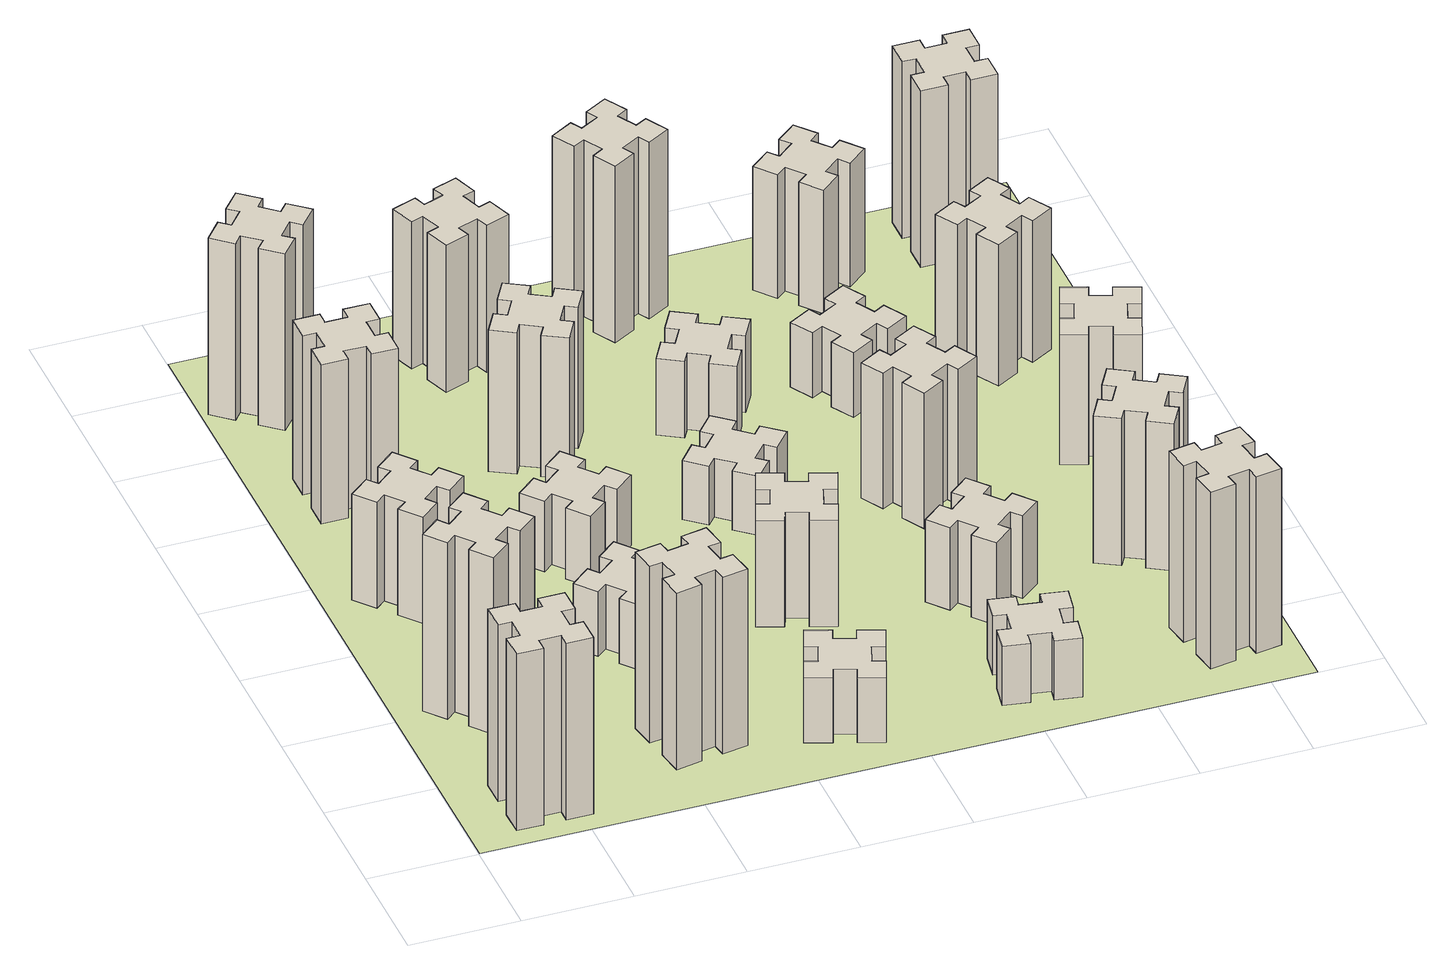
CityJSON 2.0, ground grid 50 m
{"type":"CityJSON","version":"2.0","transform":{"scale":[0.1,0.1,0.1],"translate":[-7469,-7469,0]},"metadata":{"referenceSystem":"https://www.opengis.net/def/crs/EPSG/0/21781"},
"CityObjects":{
"building1":{"type":"Building","attributes":{"class":"1000","function":"1000","usage":"1000","yearOfConstruction":2016,"roofType":"1000","measuredHeight":90,"storeysAboveGround":30,"storeysBelowGround":0},"geometry":[{"type":"Solid","lod":"1","boundaries":[[[[0,1,2,3,4,5,6,7,8,9,10,11,12,13,14,15,16,17,18,19]],[[17,16,20,21]],[[16,15,22,20]],[[15,14,23,22]],[[14,13,24,23]],[[13,12,25,24]],[[12,11,26,25]],[[11,10,27,26]],[[10,9,28,27]],[[9,8,29,28]],[[8,7,30,29]],[[7,6,31,30]],[[6,5,32,31]],[[5,4,33,32]],[[4,3,34,33]],[[3,2,35,34]],[[2,1,36,35]],[[1,0,37,36]],[[0,19,38,37]],[[19,18,39,38]],[[18,17,21,39]],[[24,25,26,27,28,29,30,31,32,33,34,35,36,37,38,39,21,20,22,23]]]]}]},
"building2":{"type":"Building","attributes":{"class":"1000","function":"1000","usage":"1000","yearOfConstruction":2016,"roofType":"1000","measuredHeight":90,"storeysAboveGround":30,"storeysBelowGround":0},"geometry":[{"type":"Solid","lod":"1","boundaries":[[[[40,41,42,43,44,45,46,47,48,49,50,51,52,53,54,55,56,57,58,59]],[[57,56,60,61]],[[56,55,62,60]],[[55,54,63,62]],[[54,53,64,63]],[[53,52,65,64]],[[52,51,66,65]],[[51,50,67,66]],[[50,49,68,67]],[[49,48,69,68]],[[48,47,70,69]],[[47,46,71,70]],[[46,45,72,71]],[[45,44,73,72]],[[44,43,74,73]],[[43,42,75,74]],[[42,41,76,75]],[[41,40,77,76]],[[40,59,78,77]],[[59,58,79,78]],[[58,57,61,79]],[[64,65,66,67,68,69,70,71,72,73,74,75,76,77,78,79,61,60,62,63]]]]}]},
"building3":{"type":"Building","attributes":{"class":"1000","function":"1000","usage":"1000","yearOfConstruction":2016,"roofType":"1000","measuredHeight":54,"storeysAboveGround":30,"storeysBelowGround":0},"geometry":[{"type":"Solid","lod":"1","boundaries":[[[[80,81,82,83,84,85,86,87,88,89,90,91,92,93,94,95,96,97,98,99]],[[97,96,100,101]],[[96,95,102,100]],[[95,94,103,102]],[[94,93,104,103]],[[93,92,105,104]],[[92,91,106,105]],[[91,90,107,106]],[[90,89,108,107]],[[89,88,109,108]],[[88,87,110,109]],[[87,86,111,110]],[[86,85,112,111]],[[85,84,113,112]],[[84,83,114,113]],[[83,82,115,114]],[[82,81,116,115]],[[81,80,117,116]],[[80,99,118,117]],[[99,98,119,118]],[[98,97,101,119]],[[104,105,106,107,108,109,110,111,112,113,114,115,116,117,118,119,101,100,102,103]]]]}]},
"building4":{"type":"Building","attributes":{"class":"1000","function":"1000","usage":"1000","yearOfConstruction":2016,"roofType":"1000","measuredHeight":81,"storeysAboveGround":30,"storeysBelowGround":0},"geometry":[{"type":"Solid","lod":"1","boundaries":[[[[120,121,122,123,124,125,126,127,128,129,130,131,132,133,134,135,136,137,138,139]],[[137,136,140,141]],[[136,135,142,140]],[[135,134,143,142]],[[134,133,144,143]],[[133,132,145,144]],[[132,131,146,145]],[[131,130,147,146]],[[130,129,148,147]],[[129,128,149,148]],[[128,127,150,149]],[[127,126,151,150]],[[126,125,152,151]],[[125,124,153,152]],[[124,123,154,153]],[[123,122,155,154]],[[122,121,156,155]],[[121,120,157,156]],[[120,139,158,157]],[[139,138,159,158]],[[138,137,141,159]],[[144,145,146,147,148,149,150,151,152,153,154,155,156,157,158,159,141,140,142,143]]]]}]},
"building5":{"type":"Building","attributes":{"class":"1000","function":"1000","usage":"1000","yearOfConstruction":2016,"roofType":"1000","measuredHeight":90,"storeysAboveGround":30,"storeysBelowGround":0},"geometry":[{"type":"Solid","lod":"1","boundaries":[[[[160,161,162,163,164,165,166,167,168,169,170,171,172,173,174,175,176,177,178,179]],[[177,176,180,181]],[[176,175,182,180]],[[175,174,183,182]],[[174,173,184,183]],[[173,172,185,184]],[[172,171,186,185]],[[171,170,187,186]],[[170,169,188,187]],[[169,168,189,188]],[[168,167,190,189]],[[167,166,191,190]],[[166,165,192,191]],[[165,164,193,192]],[[164,163,194,193]],[[163,162,195,194]],[[162,161,196,195]],[[161,160,197,196]],[[160,179,198,197]],[[179,178,199,198]],[[178,177,181,199]],[[184,185,186,187,188,189,190,191,192,193,194,195,196,197,198,199,181,180,182,183]]]]}]},
"building6":{"type":"Building","attributes":{"class":"1000","function":"1000","usage":"1000","yearOfConstruction":2016,"roofType":"1000","measuredHeight":90,"storeysAboveGround":30,"storeysBelowGround":0},"geometry":[{"type":"Solid","lod":"1","boundaries":[[[[200,201,202,203,204,205,206,207,208,209,210,211,212,213,214,215,216,217,218,219]],[[217,216,220,221]],[[216,215,222,220]],[[215,214,223,222]],[[214,213,224,223]],[[213,212,225,224]],[[212,211,226,225]],[[211,210,227,226]],[[210,209,228,227]],[[209,208,229,228]],[[208,207,230,229]],[[207,206,231,230]],[[206,205,232,231]],[[205,204,233,232]],[[204,203,234,233]],[[203,202,235,234]],[[202,201,236,235]],[[201,200,237,236]],[[200,219,238,237]],[[219,218,239,238]],[[218,217,221,239]],[[224,225,226,227,228,229,230,231,232,233,234,235,236,237,238,239,221,220,222,223]]]]}]},
"building7":{"type":"Building","attributes":{"class":"1000","function":"1000","usage":"1000","yearOfConstruction":2016,"roofType":"1000","measuredHeight":33,"storeysAboveGround":30,"storeysBelowGround":0},"geometry":[{"type":"Solid","lod":"1","boundaries":[[[[240,241,242,243,244,245,246,247,248,249,250,251,252,253,254,255,256,257,258,259]],[[257,256,260,261]],[[256,255,262,260]],[[255,254,263,262]],[[254,253,264,263]],[[253,252,265,264]],[[252,251,266,265]],[[251,250,267,266]],[[250,249,268,267]],[[249,248,269,268]],[[248,247,270,269]],[[247,246,271,270]],[[246,245,272,271]],[[245,244,273,272]],[[244,243,274,273]],[[243,242,275,274]],[[242,241,276,275]],[[241,240,277,276]],[[240,259,278,277]],[[259,258,279,278]],[[258,257,261,279]],[[264,265,266,267,268,269,270,271,272,273,274,275,276,277,278,279,261,260,262,263]]]]}]},
"building8":{"type":"Building","attributes":{"class":"1000","function":"1000","usage":"1000","yearOfConstruction":2016,"roofType":"1000","measuredHeight":36,"storeysAboveGround":30,"storeysBelowGround":0},"geometry":[{"type":"Solid","lod":"1","boundaries":[[[[280,281,282,283,284,285,286,287,288,289,290,291,292,293,294,295,296,297,298,299]],[[297,296,300,301]],[[296,295,302,300]],[[295,294,303,302]],[[294,293,304,303]],[[293,292,305,304]],[[292,291,306,305]],[[291,290,307,306]],[[290,289,308,307]],[[289,288,309,308]],[[288,287,310,309]],[[287,286,311,310]],[[286,285,312,311]],[[285,284,313,312]],[[284,283,314,313]],[[283,282,315,314]],[[282,281,316,315]],[[281,280,317,316]],[[280,299,318,317]],[[299,298,319,318]],[[298,297,301,319]],[[304,305,306,307,308,309,310,311,312,313,314,315,316,317,318,319,301,300,302,303]]]]}]},
"building9":{"type":"Building","attributes":{"class":"1000","function":"1000","usage":"1000","yearOfConstruction":2016,"roofType":"1000","measuredHeight":33,"storeysAboveGround":30,"storeysBelowGround":0},"geometry":[{"type":"Solid","lod":"1","boundaries":[[[[320,321,322,323,324,325,326,327,328,329,330,331,332,333,334,335,336,337,338,339]],[[337,336,340,341]],[[336,335,342,340]],[[335,334,343,342]],[[334,333,344,343]],[[333,332,345,344]],[[332,331,346,345]],[[331,330,347,346]],[[330,329,348,347]],[[329,328,349,348]],[[328,327,350,349]],[[327,326,351,350]],[[326,325,352,351]],[[325,324,353,352]],[[324,323,354,353]],[[323,322,355,354]],[[322,321,356,355]],[[321,320,357,356]],[[320,339,358,357]],[[339,338,359,358]],[[338,337,341,359]],[[344,345,346,347,348,349,350,351,352,353,354,355,356,357,358,359,341,340,342,343]]]]}]},
"building10":{"type":"Building","attributes":{"class":"1000","function":"1000","usage":"1000","yearOfConstruction":2016,"roofType":"1000","measuredHeight":72,"storeysAboveGround":30,"storeysBelowGround":0},"geometry":[{"type":"Solid","lod":"1","boundaries":[[[[360,361,362,363,364,365,366,367,368,369,370,371,372,373,374,375,376,377,378,379]],[[377,376,380,381]],[[376,375,382,380]],[[375,374,383,382]],[[374,373,384,383]],[[373,372,385,384]],[[372,371,386,385]],[[371,370,387,386]],[[370,369,388,387]],[[369,368,389,388]],[[368,367,390,389]],[[367,366,391,390]],[[366,365,392,391]],[[365,364,393,392]],[[364,363,394,393]],[[363,362,395,394]],[[362,361,396,395]],[[361,360,397,396]],[[360,379,398,397]],[[379,378,399,398]],[[378,377,381,399]],[[384,385,386,387,388,389,390,391,392,393,394,395,396,397,398,399,381,380,382,383]]]]}]},
"building11":{"type":"Building","attributes":{"class":"1000","function":"1000","usage":"1000","yearOfConstruction":2016,"roofType":"1000","measuredHeight":75,"storeysAboveGround":30,"storeysBelowGround":0},"geometry":[{"type":"Solid","lod":"1","boundaries":[[[[400,401,402,403,404,405,406,407,408,409,410,411,412,413,414,415,416,417,418,419]],[[417,416,420,421]],[[416,415,422,420]],[[415,414,423,422]],[[414,413,424,423]],[[413,412,425,424]],[[412,411,426,425]],[[411,410,427,426]],[[410,409,428,427]],[[409,408,429,428]],[[408,407,430,429]],[[407,406,431,430]],[[406,405,432,431]],[[405,404,433,432]],[[404,403,434,433]],[[403,402,435,434]],[[402,401,436,435]],[[401,400,437,436]],[[400,419,438,437]],[[419,418,439,438]],[[418,417,421,439]],[[424,425,426,427,428,429,430,431,432,433,434,435,436,437,438,439,421,420,422,423]]]]}]},
"building12":{"type":"Building","attributes":{"class":"1000","function":"1000","usage":"1000","yearOfConstruction":2016,"roofType":"1000","measuredHeight":54,"storeysAboveGround":30,"storeysBelowGround":0},"geometry":[{"type":"Solid","lod":"1","boundaries":[[[[440,441,442,443,444,445,446,447,448,449,450,451,452,453,454,455,456,457,458,459]],[[457,456,460,461]],[[456,455,462,460]],[[455,454,463,462]],[[454,453,464,463]],[[453,452,465,464]],[[452,451,466,465]],[[451,450,467,466]],[[450,449,468,467]],[[449,448,469,468]],[[448,447,470,469]],[[447,446,471,470]],[[446,445,472,471]],[[445,444,473,472]],[[444,443,474,473]],[[443,442,475,474]],[[442,441,476,475]],[[441,440,477,476]],[[440,459,478,477]],[[459,458,479,478]],[[458,457,461,479]],[[464,465,466,467,468,469,470,471,472,473,474,475,476,477,478,479,461,460,462,463]]]]}]},
"building13":{"type":"Building","attributes":{"class":"1000","function":"1000","usage":"1000","yearOfConstruction":2016,"roofType":"1000","measuredHeight":30,"storeysAboveGround":30,"storeysBelowGround":0},"geometry":[{"type":"Solid","lod":"1","boundaries":[[[[480,481,482,483,484,485,486,487,488,489,490,491,492,493,494,495,496,497,498,499]],[[497,496,500,501]],[[496,495,502,500]],[[495,494,503,502]],[[494,493,504,503]],[[493,492,505,504]],[[492,491,506,505]],[[491,490,507,506]],[[490,489,508,507]],[[489,488,509,508]],[[488,487,510,509]],[[487,486,511,510]],[[486,485,512,511]],[[485,484,513,512]],[[484,483,514,513]],[[483,482,515,514]],[[482,481,516,515]],[[481,480,517,516]],[[480,499,518,517]],[[499,498,519,518]],[[498,497,501,519]],[[504,505,506,507,508,509,510,511,512,513,514,515,516,517,518,519,501,500,502,503]]]]}]},
"building14":{"type":"Building","attributes":{"class":"1000","function":"1000","usage":"1000","yearOfConstruction":2016,"roofType":"1000","measuredHeight":30,"storeysAboveGround":30,"storeysBelowGround":0},"geometry":[{"type":"Solid","lod":"1","boundaries":[[[[520,521,522,523,524,525,526,527,528,529,530,531,532,533,534,535,536,537,538,539]],[[537,536,540,541]],[[536,535,542,540]],[[535,534,543,542]],[[534,533,544,543]],[[533,532,545,544]],[[532,531,546,545]],[[531,530,547,546]],[[530,529,548,547]],[[529,528,549,548]],[[528,527,550,549]],[[527,526,551,550]],[[526,525,552,551]],[[525,524,553,552]],[[524,523,554,553]],[[523,522,555,554]],[[522,521,556,555]],[[521,520,557,556]],[[520,539,558,557]],[[539,538,559,558]],[[538,537,541,559]],[[544,545,546,547,548,549,550,551,552,553,554,555,556,557,558,559,541,540,542,543]]]]}]},
"building15":{"type":"Building","attributes":{"class":"1000","function":"1000","usage":"1000","yearOfConstruction":2016,"roofType":"1000","measuredHeight":39,"storeysAboveGround":30,"storeysBelowGround":0},"geometry":[{"type":"Solid","lod":"1","boundaries":[[[[560,561,562,563,564,565,566,567,568,569,570,571,572,573,574,575,576,577,578,579]],[[577,576,580,581]],[[576,575,582,580]],[[575,574,583,582]],[[574,573,584,583]],[[573,572,585,584]],[[572,571,586,585]],[[571,570,587,586]],[[570,569,588,587]],[[569,568,589,588]],[[568,567,590,589]],[[567,566,591,590]],[[566,565,592,591]],[[565,564,593,592]],[[564,563,594,593]],[[563,562,595,594]],[[562,561,596,595]],[[561,560,597,596]],[[560,579,598,597]],[[579,578,599,598]],[[578,577,581,599]],[[584,585,586,587,588,589,590,591,592,593,594,595,596,597,598,599,581,580,582,583]]]]}]},
"building16":{"type":"Building","attributes":{"class":"1000","function":"1000","usage":"1000","yearOfConstruction":2016,"roofType":"1000","measuredHeight":90,"storeysAboveGround":30,"storeysBelowGround":0},"geometry":[{"type":"Solid","lod":"1","boundaries":[[[[600,601,602,603,604,605,606,607,608,609,610,611,612,613,614,615,616,617,618,619]],[[617,616,620,621]],[[616,615,622,620]],[[615,614,623,622]],[[614,613,624,623]],[[613,612,625,624]],[[612,611,626,625]],[[611,610,627,626]],[[610,609,628,627]],[[609,608,629,628]],[[608,607,630,629]],[[607,606,631,630]],[[606,605,632,631]],[[605,604,633,632]],[[604,603,634,633]],[[603,602,635,634]],[[602,601,636,635]],[[601,600,637,636]],[[600,619,638,637]],[[619,618,639,638]],[[618,617,621,639]],[[624,625,626,627,628,629,630,631,632,633,634,635,636,637,638,639,621,620,622,623]]]]}]},
"building17":{"type":"Building","attributes":{"class":"1000","function":"1000","usage":"1000","yearOfConstruction":2016,"roofType":"1000","measuredHeight":42,"storeysAboveGround":30,"storeysBelowGround":0},"geometry":[{"type":"Solid","lod":"1","boundaries":[[[[640,641,642,643,644,645,646,647,648,649,650,651,652,653,654,655,656,657,658,659]],[[657,656,660,661]],[[656,655,662,660]],[[655,654,663,662]],[[654,653,664,663]],[[653,652,665,664]],[[652,651,666,665]],[[651,650,667,666]],[[650,649,668,667]],[[649,648,669,668]],[[648,647,670,669]],[[647,646,671,670]],[[646,645,672,671]],[[645,644,673,672]],[[644,643,674,673]],[[643,642,675,674]],[[642,641,676,675]],[[641,640,677,676]],[[640,659,678,677]],[[659,658,679,678]],[[658,657,661,679]],[[664,665,666,667,668,669,670,671,672,673,674,675,676,677,678,679,661,660,662,663]]]]}]},
"building18":{"type":"Building","attributes":{"class":"1000","function":"1000","usage":"1000","yearOfConstruction":2016,"roofType":"1000","measuredHeight":69,"storeysAboveGround":30,"storeysBelowGround":0},"geometry":[{"type":"Solid","lod":"1","boundaries":[[[[680,681,682,683,684,685,686,687,688,689,690,691,692,693,694,695,696,697,698,699]],[[697,696,700,701]],[[696,695,702,700]],[[695,694,703,702]],[[694,693,704,703]],[[693,692,705,704]],[[692,691,706,705]],[[691,690,707,706]],[[690,689,708,707]],[[689,688,709,708]],[[688,687,710,709]],[[687,686,711,710]],[[686,685,712,711]],[[685,684,713,712]],[[684,683,714,713]],[[683,682,715,714]],[[682,681,716,715]],[[681,680,717,716]],[[680,699,718,717]],[[699,698,719,718]],[[698,697,701,719]],[[704,705,706,707,708,709,710,711,712,713,714,715,716,717,718,719,701,700,702,703]]]]}]},
"building19":{"type":"Building","attributes":{"class":"1000","function":"1000","usage":"1000","yearOfConstruction":2016,"roofType":"1000","measuredHeight":33,"storeysAboveGround":30,"storeysBelowGround":0},"geometry":[{"type":"Solid","lod":"1","boundaries":[[[[720,721,722,723,724,725,726,727,728,729,730,731,732,733,734,735,736,737,738,739]],[[737,736,740,741]],[[736,735,742,740]],[[735,734,743,742]],[[734,733,744,743]],[[733,732,745,744]],[[732,731,746,745]],[[731,730,747,746]],[[730,729,748,747]],[[729,728,749,748]],[[728,727,750,749]],[[727,726,751,750]],[[726,725,752,751]],[[725,724,753,752]],[[724,723,754,753]],[[723,722,755,754]],[[722,721,756,755]],[[721,720,757,756]],[[720,739,758,757]],[[739,738,759,758]],[[738,737,741,759]],[[744,745,746,747,748,749,750,751,752,753,754,755,756,757,758,759,741,740,742,743]]]]}]},
"building20":{"type":"Building","attributes":{"class":"1000","function":"1000","usage":"1000","yearOfConstruction":2016,"roofType":"1000","measuredHeight":90,"storeysAboveGround":30,"storeysBelowGround":0},"geometry":[{"type":"Solid","lod":"1","boundaries":[[[[760,761,762,763,764,765,766,767,768,769,770,771,772,773,774,775,776,777,778,779]],[[777,776,780,781]],[[776,775,782,780]],[[775,774,783,782]],[[774,773,784,783]],[[773,772,785,784]],[[772,771,786,785]],[[771,770,787,786]],[[770,769,788,787]],[[769,768,789,788]],[[768,767,790,789]],[[767,766,791,790]],[[766,765,792,791]],[[765,764,793,792]],[[764,763,794,793]],[[763,762,795,794]],[[762,761,796,795]],[[761,760,797,796]],[[760,779,798,797]],[[779,778,799,798]],[[778,777,781,799]],[[784,785,786,787,788,789,790,791,792,793,794,795,796,797,798,799,781,780,782,783]]]]}]},
"building21":{"type":"Building","attributes":{"class":"1000","function":"1000","usage":"1000","yearOfConstruction":2016,"roofType":"1000","measuredHeight":75,"storeysAboveGround":30,"storeysBelowGround":0},"geometry":[{"type":"Solid","lod":"1","boundaries":[[[[800,801,802,803,804,805,806,807,808,809,810,811,812,813,814,815,816,817,818,819]],[[817,816,820,821]],[[816,815,822,820]],[[815,814,823,822]],[[814,813,824,823]],[[813,812,825,824]],[[812,811,826,825]],[[811,810,827,826]],[[810,809,828,827]],[[809,808,829,828]],[[808,807,830,829]],[[807,806,831,830]],[[806,805,832,831]],[[805,804,833,832]],[[804,803,834,833]],[[803,802,835,834]],[[802,801,836,835]],[[801,800,837,836]],[[800,819,838,837]],[[819,818,839,838]],[[818,817,821,839]],[[824,825,826,827,828,829,830,831,832,833,834,835,836,837,838,839,821,820,822,823]]]]}]},
"building22":{"type":"Building","attributes":{"class":"1000","function":"1000","usage":"1000","yearOfConstruction":2016,"roofType":"1000","measuredHeight":63,"storeysAboveGround":30,"storeysBelowGround":0},"geometry":[{"type":"Solid","lod":"1","boundaries":[[[[840,841,842,843,844,845,846,847,848,849,850,851,852,853,854,855,856,857,858,859]],[[857,856,860,861]],[[856,855,862,860]],[[855,854,863,862]],[[854,853,864,863]],[[853,852,865,864]],[[852,851,866,865]],[[851,850,867,866]],[[850,849,868,867]],[[849,848,869,868]],[[848,847,870,869]],[[847,846,871,870]],[[846,845,872,871]],[[845,844,873,872]],[[844,843,874,873]],[[843,842,875,874]],[[842,841,876,875]],[[841,840,877,876]],[[840,859,878,877]],[[859,858,879,878]],[[858,857,861,879]],[[864,865,866,867,868,869,870,871,872,873,874,875,876,877,878,879,861,860,862,863]]]]}]},
"building23":{"type":"Building","attributes":{"class":"1000","function":"1000","usage":"1000","yearOfConstruction":2016,"roofType":"1000","measuredHeight":66,"storeysAboveGround":30,"storeysBelowGround":0},"geometry":[{"type":"Solid","lod":"1","boundaries":[[[[880,881,882,883,884,885,886,887,888,889,890,891,892,893,894,895,896,897,898,899]],[[897,896,900,901]],[[896,895,902,900]],[[895,894,903,902]],[[894,893,904,903]],[[893,892,905,904]],[[892,891,906,905]],[[891,890,907,906]],[[890,889,908,907]],[[889,888,909,908]],[[888,887,910,909]],[[887,886,911,910]],[[886,885,912,911]],[[885,884,913,912]],[[884,883,914,913]],[[883,882,915,914]],[[882,881,916,915]],[[881,880,917,916]],[[880,899,918,917]],[[899,898,919,918]],[[898,897,901,919]],[[904,905,906,907,908,909,910,911,912,913,914,915,916,917,918,919,901,900,902,903]]]]}]},
"building24":{"type":"Building","attributes":{"class":"1000","function":"1000","usage":"1000","yearOfConstruction":2016,"roofType":"1000","measuredHeight":72,"storeysAboveGround":30,"storeysBelowGround":0},"geometry":[{"type":"Solid","lod":"1","boundaries":[[[[920,921,922,923,924,925,926,927,928,929,930,931,932,933,934,935,936,937,938,939]],[[937,936,940,941]],[[936,935,942,940]],[[935,934,943,942]],[[934,933,944,943]],[[933,932,945,944]],[[932,931,946,945]],[[931,930,947,946]],[[930,929,948,947]],[[929,928,949,948]],[[928,927,950,949]],[[927,926,951,950]],[[926,925,952,951]],[[925,924,953,952]],[[924,923,954,953]],[[923,922,955,954]],[[922,921,956,955]],[[921,920,957,956]],[[920,939,958,957]],[[939,938,959,958]],[[938,937,941,959]],[[944,945,946,947,948,949,950,951,952,953,954,955,956,957,958,959,941,940,942,943]]]]}]},
"building25":{"type":"Building","attributes":{"class":"1000","function":"1000","usage":"1000","yearOfConstruction":2016,"roofType":"1000","measuredHeight":90,"storeysAboveGround":30,"storeysBelowGround":0},"geometry":[{"type":"Solid","lod":"1","boundaries":[[[[960,961,962,963,964,965,966,967,968,969,970,971,972,973,974,975,976,977,978,979]],[[977,976,980,981]],[[976,975,982,980]],[[975,974,983,982]],[[974,973,984,983]],[[973,972,985,984]],[[972,971,986,985]],[[971,970,987,986]],[[970,969,988,987]],[[969,968,989,988]],[[968,967,990,989]],[[967,966,991,990]],[[966,965,992,991]],[[965,964,993,992]],[[964,963,994,993]],[[963,962,995,994]],[[962,961,996,995]],[[961,960,997,996]],[[960,979,998,997]],[[979,978,999,998]],[[978,977,981,999]],[[984,985,986,987,988,989,990,991,992,993,994,995,996,997,998,999,981,980,982,983]]]]}]},
"landuse1":{"type":"LandUse","attributes":{"name":"plot1","function":"1010"},"geometry":[{"type":"MultiSurface","lod":"1","boundaries":[[[1000,1001,1002,1003]]]}]}
},
"vertices":[
[265,325,0],[265,225,0],[205,225,0],[205,105,0],[325,105,0],[325,165,0],[425,165,0],[425,105,0],[545,105,0],[545,225,0],[485,225,0],[485,325,0],[545,325,0],[545,445,0],[425,445,0],[425,385,0],[325,385,0],[325,445,0],[205,445,0],[205,325,0],[325,385,900],[325,445,900],[425,385,900],[425,445,900],[545,445,900],[545,325,900],[485,325,900],[485,225,900],[545,225,900],[545,105,900],[425,105,900],[425,165,900],[325,165,900],[325,105,900],[205,105,900],[205,225,900],[265,225,900],[265,325,900],[205,325,900],[205,445,900],
[492,1048,0],[427,1124,0],[473,1163,0],[396,1255,0],[304,1178,0],[343,1132,0],[266,1067,0],[228,1113,0],[136,1036,0],[213,944,0],[259,983,0],[323,906,0],[277,868,0],[354,776,0],[446,853,0],[408,899,0],[484,963,0],[523,917,0],[615,994,0],[538,1086,0],[484,963,900],[523,917,900],[408,899,900],[446,853,900],[354,776,900],[277,868,900],[323,906,900],[259,983,900],[213,944,900],[136,1036,900],[228,1113,900],[266,1067,900],[343,1132,900],[304,1178,900],[396,1255,900],[473,1163,900],[427,1124,900],[492,1048,900],[538,1086,900],[615,994,900],
[492,1888,0],[427,1964,0],[473,2003,0],[396,2095,0],[304,2018,0],[343,1972,0],[266,1907,0],[228,1953,0],[136,1876,0],[213,1784,0],[259,1823,0],[323,1746,0],[277,1708,0],[354,1616,0],[446,1693,0],[408,1739,0],[484,1803,0],[523,1757,0],[615,1834,0],[538,1926,0],[484,1803,540],[523,1757,540],[408,1739,540],[446,1693,540],[354,1616,540],[277,1708,540],[323,1746,540],[259,1823,540],[213,1784,540],[136,1876,540],[228,1953,540],[266,1907,540],[343,1972,540],[304,2018,540],[396,2095,540],[473,2003,540],[427,1964,540],[492,1888,540],[538,1926,540],[615,1834,540],
[485,2545,0],[485,2645,0],[545,2645,0],[545,2765,0],[425,2765,0],[425,2705,0],[325,2705,0],[325,2765,0],[205,2765,0],[205,2645,0],[265,2645,0],[265,2545,0],[205,2545,0],[205,2425,0],[325,2425,0],[325,2485,0],[425,2485,0],[425,2425,0],[545,2425,0],[545,2545,0],[425,2485,810],[425,2425,810],[325,2485,810],[325,2425,810],[205,2425,810],[205,2545,810],[265,2545,810],[265,2645,810],[205,2645,810],[205,2765,810],[325,2765,810],[325,2705,810],[425,2705,810],[425,2765,810],[545,2765,810],[545,2645,810],[485,2645,810],[485,2545,810],[545,2545,810],[545,2425,810],
[1085,358,0],[1184,376,0],[1194,317,0],[1312,337,0],[1291,456,0],[1232,445,0],[1215,544,0],[1274,554,0],[1253,672,0],[1135,651,0],[1145,592,0],[1047,575,0],[1037,634,0],[918,613,0],[939,495,0],[998,505,0],[1016,407,0],[957,397,0],[977,278,0],[1096,299,0],[1016,407,900],[957,397,900],[998,505,900],[939,495,900],[918,613,900],[1037,634,900],[1047,575,900],[1145,592,900],[1135,651,900],[1253,672,900],[1274,554,900],[1215,544,900],[1232,445,900],[1291,456,900],[1312,337,900],[1194,317,900],[1184,376,900],[1085,358,900],[1096,299,900],[977,278,900],
[384,3387,0],[308,3452,0],[346,3498,0],[254,3575,0],[177,3483,0],[223,3444,0],[159,3368,0],[113,3406,0],[36,3314,0],[128,3237,0],[166,3283,0],[243,3219,0],[204,3173,0],[296,3096,0],[373,3188,0],[327,3226,0],[392,3303,0],[438,3264,0],[515,3356,0],[423,3433,0],[392,3303,900],[438,3264,900],[327,3226,900],[373,3188,900],[296,3096,900],[204,3173,900],[243,3219,900],[166,3283,900],[128,3237,900],[36,3314,900],[113,3406,900],[159,3368,900],[223,3444,900],[177,3483,900],[254,3575,900],[346,3498,900],[308,3452,900],[384,3387,900],[423,3433,900],[515,3356,900],
[1083,1332,0],[1006,1267,0],[968,1313,0],[876,1236,0],[953,1144,0],[999,1183,0],[1063,1106,0],[1017,1068,0],[1094,976,0],[1186,1053,0],[1148,1099,0],[1224,1163,0],[1263,1117,0],[1355,1194,0],[1278,1286,0],[1232,1248,0],[1167,1324,0],[1213,1363,0],[1136,1455,0],[1044,1378,0],[1167,1324,330],[1213,1363,330],[1232,1248,330],[1278,1286,330],[1355,1194,330],[1263,1117,330],[1224,1163,330],[1148,1099,330],[1186,1053,330],[1094,976,330],[1017,1068,330],[1063,1106,330],[999,1183,330],[953,1144,330],[876,1236,330],[968,1313,330],[1006,1267,330],[1083,1332,330],[1044,1378,330],[1136,1455,330],
[1083,1972,0],[1006,1907,0],[968,1953,0],[876,1876,0],[953,1784,0],[999,1823,0],[1063,1746,0],[1017,1708,0],[1094,1616,0],[1186,1693,0],[1148,1739,0],[1224,1803,0],[1263,1757,0],[1355,1834,0],[1278,1926,0],[1232,1888,0],[1167,1964,0],[1213,2003,0],[1136,2095,0],[1044,2018,0],[1167,1964,360],[1213,2003,360],[1232,1888,360],[1278,1926,360],[1355,1834,360],[1263,1757,360],[1224,1803,360],[1148,1739,360],[1186,1693,360],[1094,1616,360],[1017,1708,360],[1063,1746,360],[999,1823,360],[953,1784,360],[876,1876,360],[968,1953,360],[1006,1907,360],[1083,1972,360],[1044,2018,360],[1136,2095,360],
[1669,460,0],[1635,366,0],[1579,387,0],[1537,274,0],[1650,233,0],[1671,289,0],[1765,255,0],[1744,199,0],[1857,157,0],[1898,270,0],[1842,291,0],[1876,385,0],[1932,364,0],[1973,477,0],[1860,518,0],[1840,462,0],[1746,496,0],[1767,552,0],[1654,593,0],[1613,480,0],[1746,496,330],[1767,552,330],[1840,462,330],[1860,518,330],[1973,477,330],[1932,364,330],[1876,385,330],[1842,291,330],[1898,270,330],[1857,157,330],[1744,199,330],[1765,255,330],[1671,289,330],[1650,233,330],[1537,274,330],[1579,387,330],[1635,366,330],[1669,460,330],[1613,480,330],[1654,593,330],
[1314,2666,0],[1227,2716,0],[1257,2768,0],[1153,2828,0],[1093,2724,0],[1145,2694,0],[1095,2607,0],[1043,2637,0],[983,2533,0],[1087,2473,0],[1117,2525,0],[1204,2475,0],[1174,2423,0],[1278,2363,0],[1338,2467,0],[1286,2497,0],[1336,2584,0],[1388,2554,0],[1448,2658,0],[1344,2718,0],[1336,2584,720],[1388,2554,720],[1286,2497,720],[1338,2467,720],[1278,2363,720],[1174,2423,720],[1204,2475,720],[1117,2525,720],[1087,2473,720],[983,2533,720],[1043,2637,720],[1095,2607,720],[1145,2694,720],[1093,2724,720],[1153,2828,720],[1257,2768,720],[1227,2716,720],[1314,2666,720],[1344,2718,720],[1448,2658,720],
[1125,3456,0],[1031,3422,0],[1010,3478,0],[897,3437,0],[939,3324,0],[995,3345,0],[1029,3251,0],[973,3230,0],[1014,3117,0],[1127,3159,0],[1106,3215,0],[1200,3249,0],[1220,3193,0],[1333,3234,0],[1292,3347,0],[1236,3326,0],[1202,3420,0],[1258,3440,0],[1217,3553,0],[1104,3512,0],[1202,3420,750],[1258,3440,750],[1236,3326,750],[1292,3347,750],[1333,3234,750],[1220,3193,750],[1200,3249,750],[1106,3215,750],[1127,3159,750],[1014,3117,750],[973,3230,750],[1029,3251,750],[995,3345,750],[939,3324,750],[897,3437,750],[1010,3478,750],[1031,3422,750],[1125,3456,750],[1104,3512,750],[1217,3553,750],
[1769,1300,0],[1735,1206,0],[1679,1227,0],[1637,1114,0],[1750,1073,0],[1771,1129,0],[1865,1095,0],[1844,1039,0],[1957,997,0],[1998,1110,0],[1942,1131,0],[1976,1225,0],[2032,1204,0],[2073,1317,0],[1960,1358,0],[1940,1302,0],[1846,1336,0],[1867,1392,0],[1754,1433,0],[1713,1320,0],[1846,1336,540],[1867,1392,540],[1940,1302,540],[1960,1358,540],[2073,1317,540],[2032,1204,540],[1976,1225,540],[1942,1131,540],[1998,1110,540],[1957,997,540],[1844,1039,540],[1865,1095,540],[1771,1129,540],[1750,1073,540],[1637,1114,540],[1679,1227,540],[1735,1206,540],[1769,1300,540],[1713,1320,540],[1754,1433,540],
[1746,1903,0],[1823,1839,0],[1784,1793,0],[1876,1716,0],[1953,1808,0],[1907,1846,0],[1972,1923,0],[2018,1884,0],[2095,1976,0],[2003,2053,0],[1964,2007,0],[1888,2072,0],[1926,2118,0],[1834,2195,0],[1757,2103,0],[1803,2064,0],[1739,1988,0],[1693,2026,0],[1616,1934,0],[1708,1857,0],[1739,1988,300],[1693,2026,300],[1803,2064,300],[1757,2103,300],[1834,2195,300],[1926,2118,300],[1888,2072,300],[1964,2007,300],[2003,2053,300],[2095,1976,300],[2018,1884,300],[1972,1923,300],[1907,1846,300],[1953,1808,300],[1876,1716,300],[1784,1793,300],[1823,1839,300],[1746,1903,300],[1708,1857,300],[1616,1934,300],
[2496,444,0],[2478,345,0],[2419,356,0],[2398,237,0],[2517,217,0],[2527,276,0],[2625,258,0],[2615,199,0],[2733,178,0],[2754,297,0],[2695,307,0],[2712,405,0],[2771,395,0],[2792,513,0],[2674,534,0],[2664,475,0],[2565,492,0],[2576,551,0],[2457,572,0],[2437,454,0],[2565,492,300],[2576,551,300],[2664,475,300],[2674,534,300],[2792,513,300],[2771,395,300],[2712,405,300],[2695,307,300],[2754,297,300],[2733,178,300],[2615,199,300],[2625,258,300],[2527,276,300],[2517,217,300],[2398,237,300],[2419,356,300],[2478,345,300],[2496,444,300],[2437,454,300],[2457,572,300],
[2026,2497,0],[2076,2584,0],[2128,2554,0],[2188,2658,0],[2084,2718,0],[2054,2666,0],[1967,2716,0],[1997,2768,0],[1893,2828,0],[1833,2724,0],[1885,2694,0],[1835,2607,0],[1783,2637,0],[1723,2533,0],[1827,2473,0],[1857,2525,0],[1944,2475,0],[1914,2423,0],[2018,2363,0],[2078,2467,0],[1944,2475,390],[1914,2423,390],[1857,2525,390],[1827,2473,390],[1723,2533,390],[1783,2637,390],[1835,2607,390],[1885,2694,390],[1833,2724,390],[1893,2828,390],[1997,2768,390],[1967,2716,390],[2054,2666,390],[2084,2718,390],[2188,2658,390],[2128,2554,390],[2076,2584,390],[2026,2497,390],[2078,2467,390],[2018,2363,390],
[1844,3556,0],[1757,3506,0],[1727,3558,0],[1623,3498,0],[1683,3394,0],[1735,3424,0],[1785,3337,0],[1733,3307,0],[1793,3203,0],[1897,3263,0],[1867,3315,0],[1954,3365,0],[1984,3313,0],[2088,3373,0],[2028,3477,0],[1976,3447,0],[1926,3534,0],[1978,3564,0],[1918,3668,0],[1814,3608,0],[1926,3534,900],[1978,3564,900],[1976,3447,900],[2028,3477,900],[2088,3373,900],[1984,3313,900],[1954,3365,900],[1867,3315,900],[1897,3263,900],[1793,3203,900],[1733,3307,900],[1785,3337,900],[1735,3424,900],[1683,3394,900],[1623,3498,900],[1727,3558,900],[1757,3506,900],[1844,3556,900],[1814,3608,900],[1918,3668,900],
[2563,1132,0],[2486,1067,0],[2448,1113,0],[2356,1036,0],[2433,944,0],[2479,983,0],[2543,906,0],[2497,868,0],[2574,776,0],[2666,853,0],[2628,899,0],[2704,963,0],[2743,917,0],[2835,994,0],[2758,1086,0],[2712,1048,0],[2647,1124,0],[2693,1163,0],[2616,1255,0],[2524,1178,0],[2647,1124,420],[2693,1163,420],[2712,1048,420],[2758,1086,420],[2835,994,420],[2743,917,420],[2704,963,420],[2628,899,420],[2666,853,420],[2574,776,420],[2497,868,420],[2543,906,420],[2479,983,420],[2433,944,420],[2356,1036,420],[2448,1113,420],[2486,1067,420],[2563,1132,420],[2524,1178,420],[2616,1255,420],
[2475,1744,0],[2525,1657,0],[2473,1627,0],[2533,1523,0],[2637,1583,0],[2607,1635,0],[2694,1685,0],[2724,1633,0],[2828,1693,0],[2768,1797,0],[2716,1767,0],[2666,1854,0],[2718,1884,0],[2658,1988,0],[2554,1928,0],[2584,1876,0],[2497,1826,0],[2467,1878,0],[2363,1818,0],[2423,1714,0],[2497,1826,690],[2467,1878,690],[2584,1876,690],[2554,1928,690],[2658,1988,690],[2718,1884,690],[2666,1854,690],[2716,1767,690],[2768,1797,690],[2828,1693,690],[2724,1633,690],[2694,1685,690],[2607,1635,690],[2637,1583,690],[2533,1523,690],[2473,1627,690],[2525,1657,690],[2475,1744,690],[2423,1714,690],[2363,1818,690],
[2475,2584,0],[2525,2497,0],[2473,2467,0],[2533,2363,0],[2637,2423,0],[2607,2475,0],[2694,2525,0],[2724,2473,0],[2828,2533,0],[2768,2637,0],[2716,2607,0],[2666,2694,0],[2718,2724,0],[2658,2828,0],[2554,2768,0],[2584,2716,0],[2497,2666,0],[2467,2718,0],[2363,2658,0],[2423,2554,0],[2497,2666,330],[2467,2718,330],[2584,2716,330],[2554,2768,330],[2658,2828,330],[2718,2724,330],[2666,2694,330],[2716,2607,330],[2768,2637,330],[2828,2533,330],[2724,2473,330],[2694,2525,330],[2607,2475,330],[2637,2423,330],[2533,2363,330],[2473,2467,330],[2525,2497,330],[2475,2584,330],[2423,2554,330],[2363,2658,330],
[3465,492,0],[3367,475,0],[3357,534,0],[3238,513,0],[3259,395,0],[3318,405,0],[3336,307,0],[3277,297,0],[3297,178,0],[3416,199,0],[3405,258,0],[3504,276,0],[3514,217,0],[3632,237,0],[3611,356,0],[3552,345,0],[3535,444,0],[3594,454,0],[3573,572,0],[3455,551,0],[3535,444,900],[3594,454,900],[3552,345,900],[3611,356,900],[3632,237,900],[3514,217,900],[3504,276,900],[3405,258,900],[3416,199,900],[3297,178,900],[3277,297,900],[3336,307,900],[3318,405,900],[3259,395,900],[3238,513,900],[3357,534,900],[3367,475,900],[3465,492,900],[3455,551,900],[3573,572,900],
[3434,1186,0],[3347,1236,0],[3377,1288,0],[3273,1348,0],[3213,1244,0],[3265,1214,0],[3215,1127,0],[3163,1157,0],[3103,1053,0],[3207,993,0],[3237,1045,0],[3324,995,0],[3294,943,0],[3398,883,0],[3458,987,0],[3406,1017,0],[3456,1104,0],[3508,1074,0],[3568,1178,0],[3464,1238,0],[3456,1104,750],[3508,1074,750],[3406,1017,750],[3458,987,750],[3398,883,750],[3294,943,750],[3324,995,750],[3237,1045,750],[3207,993,750],[3103,1053,750],[3163,1157,750],[3215,1127,750],[3265,1214,750],[3213,1244,750],[3273,1348,750],[3377,1288,750],[3347,1236,750],[3434,1186,750],[3464,1238,750],[3568,1178,750],
[2812,3368,0],[2747,3444,0],[2793,3483,0],[2716,3575,0],[2624,3498,0],[2663,3452,0],[2586,3387,0],[2548,3433,0],[2456,3356,0],[2533,3264,0],[2579,3303,0],[2643,3226,0],[2597,3188,0],[2674,3096,0],[2766,3173,0],[2728,3219,0],[2804,3283,0],[2843,3237,0],[2935,3314,0],[2858,3406,0],[2804,3283,630],[2843,3237,630],[2728,3219,630],[2766,3173,630],[2674,3096,630],[2597,3188,630],[2643,3226,630],[2579,3303,630],[2533,3264,630],[2456,3356,630],[2548,3433,630],[2586,3387,630],[2663,3452,630],[2624,3498,630],[2716,3575,630],[2793,3483,630],[2747,3444,630],[2812,3368,630],[2858,3406,630],[2935,3314,630],
[3520,1942,0],[3426,1976,0],[3447,2032,0],[3334,2073,0],[3293,1960,0],[3349,1940,0],[3315,1846,0],[3259,1867,0],[3217,1754,0],[3330,1713,0],[3351,1769,0],[3445,1735,0],[3424,1679,0],[3537,1637,0],[3578,1750,0],[3522,1771,0],[3556,1865,0],[3612,1844,0],[3653,1957,0],[3540,1998,0],[3556,1865,660],[3612,1844,660],[3522,1771,660],[3578,1750,660],[3537,1637,660],[3424,1679,660],[3445,1735,660],[3351,1769,660],[3330,1713,660],[3217,1754,660],[3259,1867,660],[3315,1846,660],[3349,1940,660],[3293,1960,660],[3334,2073,660],[3447,2032,660],[3426,1976,660],[3520,1942,660],[3540,1998,660],[3653,1957,660],
[3247,2475,0],[3334,2525,0],[3364,2473,0],[3468,2533,0],[3408,2637,0],[3356,2607,0],[3306,2694,0],[3358,2724,0],[3298,2828,0],[3194,2768,0],[3224,2716,0],[3137,2666,0],[3107,2718,0],[3003,2658,0],[3063,2554,0],[3115,2584,0],[3165,2497,0],[3113,2467,0],[3173,2363,0],[3277,2423,0],[3165,2497,720],[3113,2467,720],[3115,2584,720],[3063,2554,720],[3003,2658,720],[3107,2718,720],[3137,2666,720],[3224,2716,720],[3194,2768,720],[3298,2828,720],[3358,2724,720],[3306,2694,720],[3356,2607,720],[3408,2637,720],[3468,2533,720],[3364,2473,720],[3334,2525,720],[3247,2475,720],[3277,2423,720],[3173,2363,720],
[3285,3325,0],[3385,3325,0],[3385,3265,0],[3505,3265,0],[3505,3385,0],[3445,3385,0],[3445,3485,0],[3505,3485,0],[3505,3605,0],[3385,3605,0],[3385,3545,0],[3285,3545,0],[3285,3605,0],[3165,3605,0],[3165,3485,0],[3225,3485,0],[3225,3385,0],[3165,3385,0],[3165,3265,0],[3285,3265,0],[3225,3385,900],[3165,3385,900],[3225,3485,900],[3165,3485,900],[3165,3605,900],[3285,3605,900],[3285,3545,900],[3385,3545,900],[3385,3605,900],[3505,3605,900],[3505,3485,900],[3445,3485,900],[3445,3385,900],[3505,3385,900],[3505,3265,900],[3385,3265,900],[3385,3325,900],[3285,3325,900],[3285,3265,900],[3165,3265,900],
[5,3705,0],[3705,3705,0],[3705,5,0],[5,5,0]
]}
